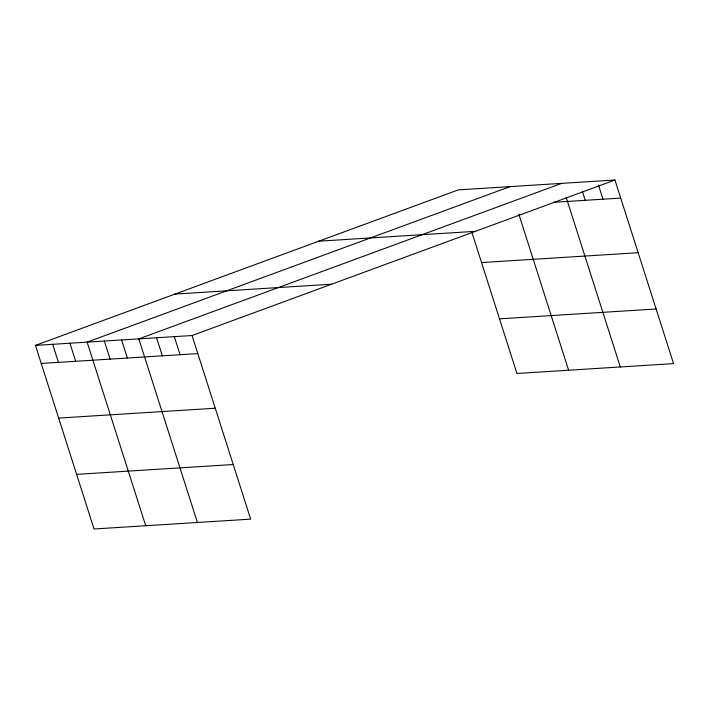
<?xml version="1.0" encoding="UTF-8"?>
<svg xmlns="http://www.w3.org/2000/svg" width="709" height="709" viewBox="0 0 709 709"><rect width="100%" height="100%" fill="white"/><g stroke="black" fill="none" stroke-linecap="round" stroke-linejoin="round"><path stroke-width="1.06" d="M35.45 345.389L192.059 335.525L250.658 519.13L94.049 528.994L35.45 345.389L458.342 189.87L614.951 180.006L673.55 363.611L516.941 373.475L471.822 232.1M510.028 186.609L87.127 342.137L145.726 525.741M561.705 183.356L138.813 338.875L197.412 522.489M192.059 335.525L614.951 180.006M553.481 202.313L620.721 198.077M318.793 241.193L475.402 231.329M481.544 262.569L638.153 252.705M175.008 294.067L331.617 284.203M499.508 318.846L656.117 308.982M41.219 363.46L197.829 353.596M58.652 418.088L215.261 408.224M76.616 474.374L233.226 464.51M598.485 185.138L602.969 199.194M582.337 191.279L585.226 200.31M566.19 197.412L620.304 366.961M518.811 214.136L568.618 370.222M174.308 336.642L180.077 354.713M156.565 337.759L162.326 355.829M121.585 339.966L127.354 358.036M104.356 341.047L110.125 359.117M69.907 343.218L75.668 361.289M52.679 344.308L58.448 362.379"/></g></svg>
